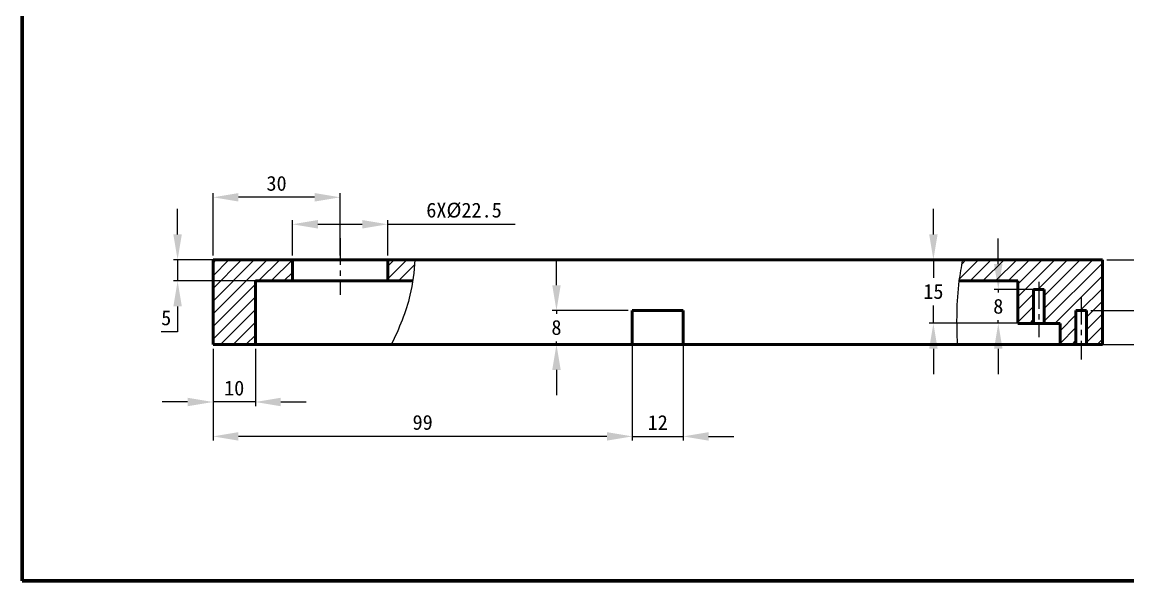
# Model space of a CAD drawing. Header units: millimetres. Extents: x 10 to 410, y 10 to 287.
# Drawn here: x 10 to 271.1, y 10 to 142 of the extents above; entities that cross this region are included whole.
import ezdxf

# ---------------------------------------------------------------- set-up
doc = ezdxf.new("R2010")
doc.units = ezdxf.units.MM
doc.header["$PDSIZE"] = -1
doc.linetypes.add('CENTER', pattern=[10.16, 6.35, -1.27, 1.27, -1.27])
for name, color, linetype, lineweight in [('中心线', 1, 'CENTER', 25), ('标注', 4, 'Continuous', 25), ('粗实线', 7, 'Continuous', 50), ('细实线', 7, 'Continuous', 25)]:
    doc.layers.add(name, color=color, linetype=linetype, lineweight=lineweight)
doc.dimstyles.new('ISO-25', dxfattribs={"dimtxt": 2.5, "dimasz": 2.5, "dimexe": 1.25, "dimexo": 0.625, "dimtad": 1, "dimtxsty": 'Standard', "dimcen": 2.5, "dimadec": 0, "dimazin": 0, "dimtfac": 1, "dimtmove": 0, "dimatfit": 3, "dimfxl": 1, "dimarcsym": 0})

# ---------------------------------------------------------------- blocks, each defined once
blk = doc.blocks.new('*D28')
at = {"layer": 'Defpoints', "color": 0, "transparency": 16777216}
for p in [(154.07, 73.83), (136.16, 65.83), (154.07, 65.83)]:
    blk.add_point(p, dxfattribs=at)
at = {"layer": '标注', "color": 0, "lineweight": -2, "transparency": 16777216}
for p, q in [((136.16, 79.83), (136.16, 85.83)), ((153.07, 73.83), (135.16, 73.83)), ((136.16, 73.83), (136.16, 73.1)), ((153.07, 65.83), (135.16, 65.83)), ((136.16, 65.83), (136.16, 66.55)), ((136.16, 59.83), (136.16, 53.83))]:
    blk.add_line(p, q, dxfattribs=at)
at = {"layer": '标注', "color": 0, "transparency": 16777216}
for points in [[(135.16, 79.83), (137.16, 79.83), (136.16, 73.83)], [(135.16, 59.83), (137.16, 59.83), (136.16, 65.83)]]:
    blk.add_solid(points, dxfattribs=at)
at = {"layer": '标注', "color": 0, "transparency": 16777216, "insert": (136.16, 69.83), "char_height": 3.5, "attachment_point": 5}
blk.add_mtext('8', dxfattribs=at)
blk = doc.blocks.new('*D29')
at = {"layer": 'Defpoints', "color": 0, "transparency": 16777216}
for p in [(154.07, 73.83), (166.07, 73.83), (166.07, 44.12)]:
    blk.add_point(p, dxfattribs=at)
at = {"layer": '标注', "color": 0, "lineweight": -2, "transparency": 16777216}
for p, q in [((154.07, 72.83), (154.07, 43.12)), ((166.07, 72.83), (166.07, 43.12)), ((148.07, 44.12), (142.07, 44.12)), ((154.07, 44.12), (166.07, 44.12)), ((172.07, 44.12), (178.07, 44.12))]:
    blk.add_line(p, q, dxfattribs=at)
at = {"layer": '标注', "color": 0, "transparency": 16777216}
for points in [[(148.07, 45.12), (148.07, 43.12), (154.07, 44.12)], [(172.07, 45.12), (172.07, 43.12), (166.07, 44.12)]]:
    blk.add_solid(points, dxfattribs=at)
at = {"layer": '标注', "color": 0, "transparency": 16777216, "insert": (160.07, 47.4), "char_height": 3.5, "attachment_point": 5}
blk.add_mtext('12', dxfattribs=at)
blk = doc.blocks.new('*D33')
at = {"layer": 'Defpoints', "color": 0, "transparency": 16777216}
for p in [(265.07, 85.83), (265.07, 65.83), (287.76, 65.83)]:
    blk.add_point(p, dxfattribs=at)
at = {"layer": '标注', "color": 0, "lineweight": -2, "transparency": 16777216}
for p, q in [((287.76, 91.83), (287.76, 97.83)), ((266.07, 85.83), (288.76, 85.83)), ((287.76, 85.83), (287.76, 78.37)), ((287.76, 65.83), (287.76, 71.83)), ((266.07, 65.83), (288.76, 65.83)), ((287.76, 59.83), (287.76, 53.83))]:
    blk.add_line(p, q, dxfattribs=at)
at = {"layer": '标注', "color": 0, "transparency": 16777216}
for points in [[(286.76, 91.83), (288.76, 91.83), (287.76, 85.83)], [(286.76, 59.83), (288.76, 59.83), (287.76, 65.83)]]:
    blk.add_solid(points, dxfattribs=at)
at = {"layer": '标注', "color": 0, "transparency": 16777216, "insert": (287.76, 75.1), "char_height": 3.5, "attachment_point": 5}
blk.add_mtext('20', dxfattribs=at)
blk = doc.blocks.new('*D34')
at = {"layer": 'Defpoints', "color": 0, "transparency": 16777216}
for p in [(261.32, 73.83), (261.32, 65.83), (275.71, 65.83)]:
    blk.add_point(p, dxfattribs=at)
at = {"layer": '标注', "color": 0, "lineweight": -2, "transparency": 16777216}
for p, q in [((275.71, 79.83), (275.71, 85.83)), ((262.32, 73.83), (276.71, 73.83)), ((275.71, 73.83), (275.71, 73.1)), ((262.32, 65.83), (276.71, 65.83)), ((275.71, 65.83), (275.71, 66.55)), ((275.71, 59.83), (275.71, 53.83))]:
    blk.add_line(p, q, dxfattribs=at)
at = {"layer": '标注', "color": 0, "transparency": 16777216}
for points in [[(274.71, 79.83), (276.71, 79.83), (275.71, 73.83)], [(274.71, 59.83), (276.71, 59.83), (275.71, 65.83)]]:
    blk.add_solid(points, dxfattribs=at)
at = {"layer": '标注', "color": 0, "transparency": 16777216, "insert": (275.71, 69.83), "char_height": 3.5, "attachment_point": 5}
blk.add_mtext('8', dxfattribs=at)
blk = doc.blocks.new('*D35')
at = {"layer": 'Defpoints', "color": 0, "transparency": 16777216}
for p in [(240.47, 78.83), (251.32, 78.83), (251.32, 70.83)]:
    blk.add_point(p, dxfattribs=at)
at = {"layer": '标注', "color": 0, "lineweight": -2, "transparency": 16777216}
for p, q in [((240.47, 84.83), (240.47, 90.83)), ((250.32, 78.83), (239.47, 78.83)), ((240.47, 78.83), (240.47, 78.1)), ((250.32, 70.83), (239.47, 70.83)), ((240.47, 70.83), (240.47, 71.55)), ((240.47, 64.83), (240.47, 58.83))]:
    blk.add_line(p, q, dxfattribs=at)
at = {"layer": '标注', "color": 0, "transparency": 16777216}
for points in [[(239.47, 84.83), (241.47, 84.83), (240.47, 78.83)], [(239.47, 64.83), (241.47, 64.83), (240.47, 70.83)]]:
    blk.add_solid(points, dxfattribs=at)
at = {"layer": '标注', "color": 0, "transparency": 16777216, "insert": (240.47, 74.83), "char_height": 3.5, "attachment_point": 5}
blk.add_mtext('8', dxfattribs=at)
blk = doc.blocks.new('*D53')
at = {"layer": 'Defpoints', "color": 0, "transparency": 16777216}
for p in [(55.07, 100.59), (55.07, 85.83), (85.07, 85.83)]:
    blk.add_point(p, dxfattribs=at)
at = {"layer": '标注', "color": 0, "lineweight": -2, "transparency": 16777216}
for p, q in [((55.07, 86.83), (55.07, 101.59)), ((79.07, 100.59), (61.07, 100.59)), ((85.07, 86.83), (85.07, 101.59))]:
    blk.add_line(p, q, dxfattribs=at)
at = {"layer": '标注', "color": 0, "transparency": 16777216}
for points in [[(61.07, 101.59), (61.07, 99.59), (55.07, 100.59)], [(79.07, 101.59), (79.07, 99.59), (85.07, 100.59)]]:
    blk.add_solid(points, dxfattribs=at)
at = {"layer": '标注', "color": 0, "transparency": 16777216, "insert": (70.07, 103.86), "char_height": 3.5, "attachment_point": 5}
blk.add_mtext('30', dxfattribs=at)
blk = doc.blocks.new('*D54')
at = {"layer": 'Defpoints', "color": 0, "transparency": 16777216}
for p in [(73.82, 85.83), (46.71, 80.83), (73.82, 80.83)]:
    blk.add_point(p, dxfattribs=at)
at = {"layer": '标注', "color": 0, "lineweight": -2, "transparency": 16777216}
for p, q in [((46.71, 91.83), (46.71, 97.83)), ((72.82, 85.83), (45.71, 85.83)), ((46.71, 85.83), (46.71, 80.83)), ((72.82, 80.83), (45.71, 80.83)), ((46.71, 74.83), (46.71, 68.83)), ((46.71, 68.83), (42.86, 68.83))]:
    blk.add_line(p, q, dxfattribs=at)
at = {"layer": '标注', "color": 0, "transparency": 16777216}
for points in [[(45.71, 91.83), (47.71, 91.83), (46.71, 85.83)], [(45.71, 74.83), (47.71, 74.83), (46.71, 80.83)]]:
    blk.add_solid(points, dxfattribs=at)
at = {"layer": '标注', "color": 0, "transparency": 16777216, "insert": (44.02, 72.1), "char_height": 3.5, "attachment_point": 5}
blk.add_mtext('5', dxfattribs=at)
blk = doc.blocks.new('*D55')
at = {"layer": 'Defpoints', "color": 0, "transparency": 16777216}
for p in [(225.15, 85.83), (245.07, 85.83), (245.07, 70.83)]:
    blk.add_point(p, dxfattribs=at)
at = {"layer": '标注', "color": 0, "lineweight": -2, "transparency": 16777216}
for p, q in [((225.15, 91.83), (225.15, 97.83)), ((244.07, 85.83), (224.15, 85.83)), ((225.15, 85.83), (225.15, 81.6)), ((225.15, 70.83), (225.15, 75.05)), ((244.07, 70.83), (224.15, 70.83)), ((225.15, 64.83), (225.15, 58.83))]:
    blk.add_line(p, q, dxfattribs=at)
at = {"layer": '标注', "color": 0, "transparency": 16777216}
for points in [[(224.15, 91.83), (226.15, 91.83), (225.15, 85.83)], [(224.15, 64.83), (226.15, 64.83), (225.15, 70.83)]]:
    blk.add_solid(points, dxfattribs=at)
at = {"layer": '标注', "color": 0, "transparency": 16777216, "insert": (225.15, 78.33), "char_height": 3.5, "attachment_point": 5}
blk.add_mtext('15', dxfattribs=at)
blk = doc.blocks.new('*D56')
at = {"layer": 'Defpoints', "color": 0, "transparency": 16777216}
for p in [(154.07, 73.83), (55.07, 65.83), (55.07, 44.13)]:
    blk.add_point(p, dxfattribs=at)
at = {"layer": '标注', "color": 0, "lineweight": -2, "transparency": 16777216}
for p, q in [((154.07, 72.83), (154.07, 43.13)), ((55.07, 64.83), (55.07, 43.13)), ((148.07, 44.13), (61.07, 44.13))]:
    blk.add_line(p, q, dxfattribs=at)
at = {"layer": '标注', "color": 0, "transparency": 16777216}
for points in [[(61.07, 45.13), (61.07, 43.13), (55.07, 44.13)], [(148.07, 45.13), (148.07, 43.13), (154.07, 44.13)]]:
    blk.add_solid(points, dxfattribs=at)
at = {"layer": '标注', "color": 0, "transparency": 16777216, "insert": (104.57, 47.41), "char_height": 3.5, "attachment_point": 5}
blk.add_mtext('99', dxfattribs=at)
blk = doc.blocks.new('*D57')
at = {"layer": 'Defpoints', "color": 0, "transparency": 16777216}
for p in [(96.32, 94.22), (73.82, 85.83), (96.32, 85.83)]:
    blk.add_point(p, dxfattribs=at)
at = {"layer": '标注', "color": 0, "lineweight": -2, "transparency": 16777216}
for p, q in [((73.82, 86.83), (73.82, 95.22)), ((79.82, 94.22), (90.32, 94.22)), ((96.32, 86.83), (96.32, 95.22)), ((96.32, 94.22), (126.37, 94.22))]:
    blk.add_line(p, q, dxfattribs=at)
at = {"layer": '标注', "color": 0, "transparency": 16777216}
for points in [[(79.82, 95.22), (79.82, 93.22), (73.82, 94.22)], [(90.32, 95.22), (90.32, 93.22), (96.32, 94.22)]]:
    blk.add_solid(points, dxfattribs=at)
at = {"layer": '标注', "color": 0, "transparency": 16777216, "insert": (114.34, 97.49), "char_height": 3.5, "attachment_point": 5}
blk.add_mtext('6X%%C22.5', dxfattribs=at)
blk = doc.blocks.new('*D58')
at = {"layer": 'Defpoints', "color": 0, "transparency": 16777216}
for p in [(55.07, 65.83), (65.07, 65.83), (55.07, 52.25)]:
    blk.add_point(p, dxfattribs=at)
at = {"layer": '标注', "color": 0, "lineweight": -2, "transparency": 16777216}
for p, q in [((55.07, 64.83), (55.07, 51.25)), ((65.07, 64.83), (65.07, 51.25)), ((49.07, 52.25), (43.07, 52.25)), ((65.07, 52.25), (55.07, 52.25)), ((71.07, 52.25), (77.07, 52.25))]:
    blk.add_line(p, q, dxfattribs=at)
at = {"layer": '标注', "color": 0, "transparency": 16777216}
for points in [[(49.07, 53.25), (49.07, 51.25), (55.07, 52.25)], [(71.07, 53.25), (71.07, 51.25), (65.07, 52.25)]]:
    blk.add_solid(points, dxfattribs=at)
at = {"layer": '标注', "color": 0, "transparency": 16777216, "insert": (60.07, 55.52), "char_height": 3.5, "attachment_point": 5}
blk.add_mtext('10', dxfattribs=at)

msp = doc.modelspace()

# ---------------------------------------------------------------- hatches: boundary and pattern name
at = {"layer": '细实线'}
h = msp.add_hatch(dxfattribs=at)
h.set_pattern_fill('JIS_WOOD', color=256, scale=3)
h.paths.add_polyline_path([(73.82, 85.826), (58.07, 85.826), (55.07, 85.826), (55.07, 65.826), (58.07, 65.826), (65.07, 65.826), (65.07, 80.826), (73.82, 80.826)])
edge = h.paths.add_edge_path()
edge.add_spline(control_points=[(102.225, 80.826), (102.481, 82.474), (102.646, 84.142), (102.74, 85.826)], knot_values=[20.4214052, 20.4214052, 20.4214052, 20.4214052, 25.5341774, 25.5341774, 25.5341774, 25.5341774], degree=3, periodic=0)
edge.add_line((102.74, 85.826), (96.32, 85.826))
edge.add_line((96.32, 85.826), (96.32, 80.826))
edge.add_line((96.32, 80.826), (102.225, 80.826))
h = msp.add_hatch(dxfattribs=at)
h.set_pattern_fill('JIS_WOOD', color=256, scale=3)
edge = h.paths.add_edge_path()
edge.add_line((265.07, 85.826), (232.024, 85.826))
edge.add_spline(control_points=[(232.024, 85.826), (231.695, 84.164), (231.398, 82.498), (231.179, 80.826)], knot_values=[3.5900077, 3.5900077, 3.5900077, 3.5900077, 8.6674092, 8.6674092, 8.6674092, 8.6674092], degree=3, periodic=0)
edge.add_line((231.179, 80.826), (245.07, 80.826))
edge.add_line((245.07, 80.826), (245.07, 70.826))
edge.add_line((245.07, 70.826), (248.82, 70.826))
edge.add_line((248.82, 70.826), (248.82, 78.826))
edge.add_line((248.82, 78.826), (251.32, 78.826))
edge.add_line((251.32, 78.826), (251.32, 70.826))
edge.add_line((251.32, 70.826), (255.07, 70.826))
edge.add_line((255.07, 70.826), (255.07, 65.826))
edge.add_line((255.07, 65.826), (258.82, 65.826))
edge.add_line((258.82, 65.826), (258.82, 73.826))
edge.add_line((258.82, 73.826), (261.32, 73.826))
edge.add_line((261.32, 73.826), (261.32, 65.826))
edge.add_line((261.32, 65.826), (265.07, 65.826))
edge.add_line((265.07, 65.826), (265.07, 85.826))

# ---------------------------------------------------------------- linework, layer by layer
at = {"color": 7, "linetype": 'Continuous', "lineweight": 60}
for p, q in [((10, 10), (10, 287)), ((410, 10), (10, 10))]:
    msp.add_line(p, q, dxfattribs=at)
at = {"color": 7, "linetype": 'Continuous', "lineweight": 50}
for p, q in [((55.07, 65.826), (55.07, 85.826)), ((55.07, 85.826), (58.07, 85.826)), ((58.07, 85.826), (232.134, 85.826)), ((232.134, 85.826), (265.07, 85.826)), ((265.07, 65.826), (265.07, 85.826)), ((231.179, 80.826), (245.07, 80.826)), ((245.07, 70.826), (245.07, 80.826)), ((248.82, 70.826), (248.82, 78.826)), ((251.32, 78.826), (248.82, 78.826)), ((251.32, 78.826), (251.32, 70.826)), ((166.07, 73.826), (154.07, 73.826)), ((154.07, 73.826), (154.07, 65.826)), ((166.07, 65.826), (166.07, 73.826)), ((258.82, 73.826), (258.82, 65.826)), ((261.32, 73.826), (258.82, 73.826)), ((261.32, 65.826), (261.32, 73.826)), ((248.82, 70.826), (245.07, 70.826)), ((248.82, 70.826), (251.32, 70.826)), ((255.07, 70.826), (251.32, 70.826)), ((255.07, 65.826), (255.07, 70.826)), ((58.07, 65.826), (55.07, 65.826)), ((58.07, 65.826), (154.07, 65.826)), ((166.07, 65.826), (154.07, 65.826)), ((166.07, 65.826), (233.019, 65.826)), ((255.07, 65.826), (233.019, 65.826)), ((255.07, 65.826), (258.82, 65.826)), ((261.32, 65.826), (258.82, 65.826)), ((261.32, 65.826), (265.07, 65.826))]:
    msp.add_line(p, q, dxfattribs=at)
at = {"layer": '中心线'}
for p, q in [((85.07, 90.961), (85.07, 77.557)), ((250.07, 80.613), (250.07, 67.588)), ((260.07, 76.892), (260.07, 62.316))]:
    msp.add_line(p, q, dxfattribs=at)
at = {"layer": '粗实线'}
for p, q in [((73.82, 85.826), (73.82, 80.826)), ((96.32, 85.826), (96.32, 80.826)), ((102.225, 80.826), (65.07, 80.826)), ((65.07, 80.826), (65.07, 65.826))]:
    msp.add_line(p, q, dxfattribs=at)
at = {"layer": '细实线'}
for points, knots in [([(102.74, 85.826), (102.583, 83.002), (101.693, 76.124), (99.049, 69.63), (97.17, 65.826)], [20.4214052, 20.4214052, 20.4214052, 20.4214052, 28.9949948, 41.6405348, 41.6405348, 41.6405348, 41.6405348]), ([(232.024, 85.826), (231.695, 84.164), (230.519, 77.567), (230.564, 70.859), (230.801, 65.826)], [3.5900077, 3.5900077, 3.5900077, 3.5900077, 8.6674092, 23.7020028, 23.7020028, 23.7020028, 23.7020028])]:
    msp.add_open_spline(points, degree=3, knots=knots, dxfattribs=at)

# ---------------------------------------------------------------- dimensions: what is measured, and where the dimension line sits
at = {"layer": '标注'}
for base, p1, p2, text, picture, middle in [((55.07, 100.588), (85.07, 85.826), (55.07, 85.826), '30', '*D53', (70.07, 103.862)), ((55.07, 44.134), (154.07, 73.826), (55.07, 65.826), '99', '*D56', (104.57, 47.408)), ((55.07, 52.25), (65.07, 65.826), (55.07, 65.826), '10', '*D58', (60.07, 55.524))]:
    dim = msp.add_linear_dim(base=base, p1=p1, p2=p2, text=text, dimstyle='ISO-25', override={"dimtxt": 3.5, "dimasz": 6, "dimexe": 1, "dimexo": 1, "dimgap": 1.524, "dimtih": 1, "dimtoh": 1, "dimzin": 0, "dimadec": 2, "dimtzin": 0}, dxfattribs=at)
    dim.commit()
    dim.dimension.update_dxf_attribs({"geometry": picture, "text_midpoint": middle})
for base, p1, p2, text, picture, middle in [((96.32, 94.218), (73.82, 85.826), (96.32, 85.826), '6X%%C22.5', '*D57', (114.344, 94.218)), ((166.07, 44.124), (154.07, 73.826), (166.07, 73.826), '12', '*D29', (160.07, 44.124))]:
    dim = msp.add_linear_dim(base=base, p1=p1, p2=p2, text=text, dimstyle='ISO-25', override={"dimtxt": 3.5, "dimasz": 6, "dimexe": 1, "dimexo": 1, "dimgap": 1.524, "dimtih": 1, "dimtoh": 1, "dimzin": 0, "dimadec": 2, "dimtzin": 0}, dxfattribs=at)
    dim.commit()
    dim.dimension.update_dxf_attribs({"geometry": picture, "text_midpoint": middle, "dimtype": 160})
for base, p1, p2, text, picture, middle in [((46.713, 80.826), (73.82, 85.826), (73.82, 80.826), '5', '*D54', (44.022, 68.826)), ((287.759, 65.826), (265.07, 85.826), (265.07, 65.826), '20', '*D33', (287.759, 75.1)), ((240.468, 78.826), (251.32, 70.826), (251.32, 78.826), '8', '*D35', (240.468, 74.826))]:
    dim = msp.add_linear_dim(base=base, p1=p1, p2=p2, angle=90, text=text, dimstyle='ISO-25', override={"dimtxt": 3.5, "dimasz": 6, "dimexe": 1, "dimexo": 1, "dimgap": 1.524, "dimtih": 1, "dimtoh": 1, "dimzin": 0, "dimadec": 2, "dimtzin": 0}, dxfattribs=at)
    dim.commit()
    dim.dimension.update_dxf_attribs({"geometry": picture, "text_midpoint": middle, "dimtype": 160})
for base, p1, p2, text, picture, middle in [((225.15, 85.826), (245.07, 70.826), (245.07, 85.826), '15', '*D55', (225.15, 78.326)), ((136.156, 65.826), (154.07, 73.826), (154.07, 65.826), '8', '*D28', (136.156, 69.826)), ((275.713, 65.826), (261.32, 73.826), (261.32, 65.826), '8', '*D34', (275.713, 69.826))]:
    dim = msp.add_linear_dim(base=base, p1=p1, p2=p2, angle=90, text=text, dimstyle='ISO-25', override={"dimtxt": 3.5, "dimasz": 6, "dimexe": 1, "dimexo": 1, "dimgap": 1.524, "dimtih": 1, "dimtoh": 1, "dimzin": 0, "dimadec": 2, "dimtzin": 0}, dxfattribs=at)
    dim.commit()
    dim.dimension.update_dxf_attribs({"geometry": picture, "text_midpoint": middle})

doc.saveas('drawing.dxf')
